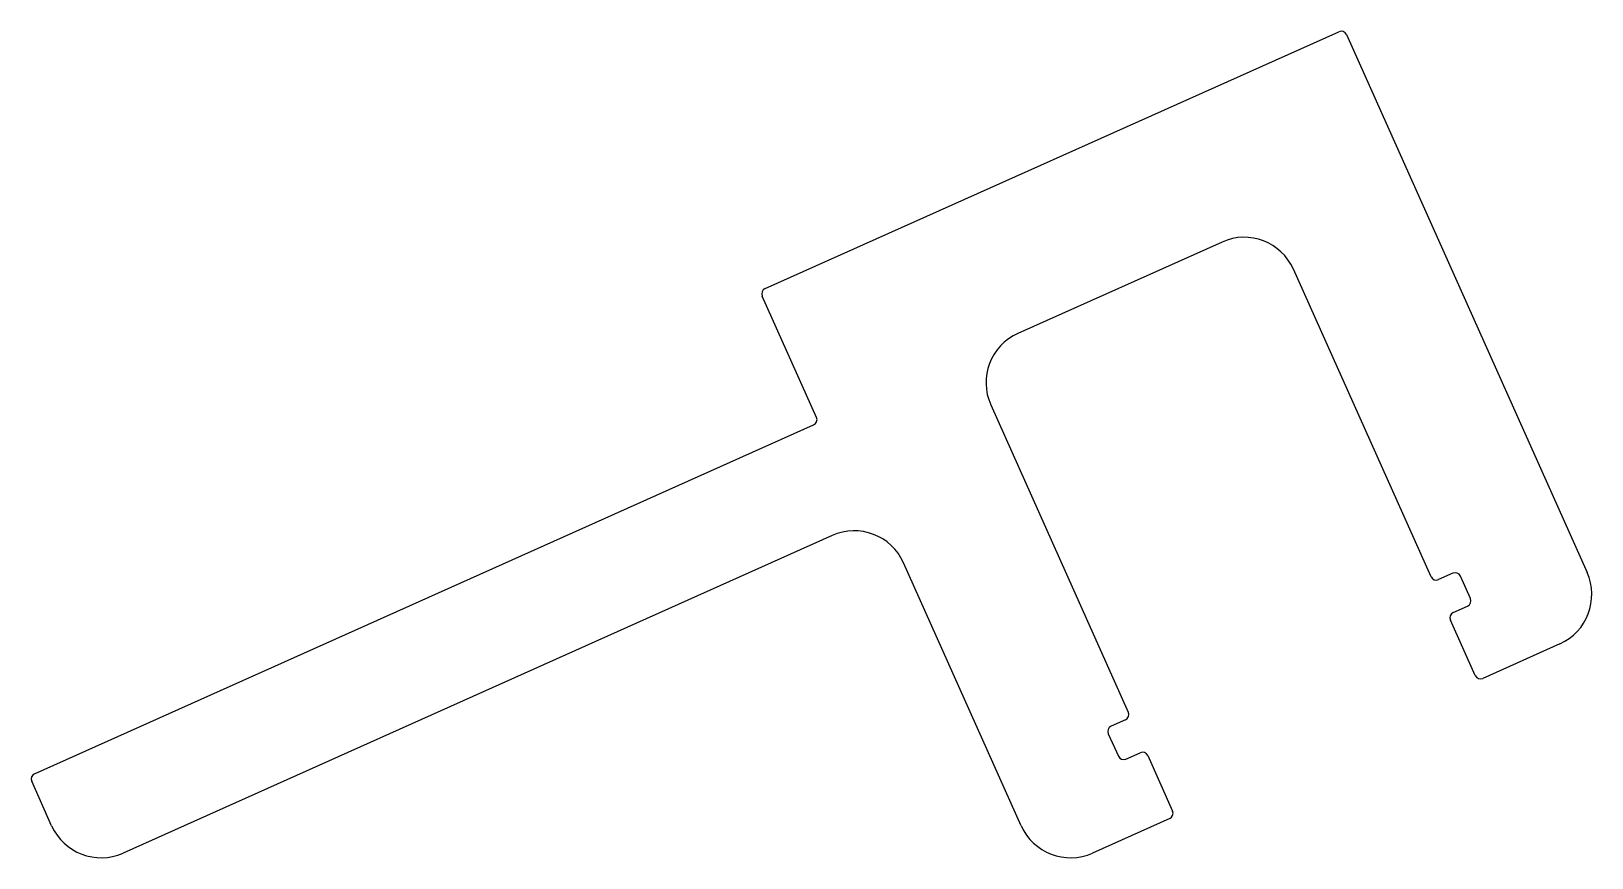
# Model space of a CAD drawing. Extents: x -27.7 to 41, y -0.3 to 36.1.
import ezdxf

# ---------------------------------------------------------------- set-up
doc = ezdxf.new("R2010")
doc.units = 0
doc.layers.get('0').update_dxf_attribs({"linetype": 'CONTINUOUS'})

msp = doc.modelspace()

# ---------------------------------------------------------------- linework, layer by layer
for p, q in [((4.617, 24.755), (29.89, 36.069)), ((30.22, 35.943), (40.823, 12.258)), ((24.745, 26.808), (15.754, 22.784)), ((33.951, 12.068), (27.889, 25.608)), ((6.881, 19.085), (4.491, 24.425)), ((14.554, 19.639), (20.616, 6.099)), ((-27.563, 3.392), (6.755, 18.755)), ((7.567, 13.881), (-23.666, -0.101)), ((15.897, 1.099), (10.712, 12.682)), ((34.911, 12.224), (34.281, 11.942)), ((35.687, 11.103), (35.241, 12.098)), ((34.931, 10.491), (35.56, 10.773)), ((35.898, 7.719), (34.805, 10.161)), ((39.623, 9.113), (36.228, 7.593)), ((20.49, 5.768), (19.86, 5.487)), ((19.734, 5.156), (20.179, 4.161)), ((20.51, 4.035), (21.14, 4.317)), ((21.47, 4.191), (22.563, 1.75)), ((-26.811, 1.099), (-27.689, 3.062)), ((22.437, 1.419), (19.042, -0.101))]:
    msp.add_line(p, q)
for centre, radius, start, end in [((29.992, 35.841), 0.25, 24.11641, 114.11641), ((25.717, 24.636), 2.38, 24.11641, 114.11641), ((4.719, 24.527), 0.25, 114.11641, 204.11641), ((16.727, 20.611), 2.38, 114.11641, 204.11641), ((6.653, 18.983), 0.25, 294.11641, 24.11641), ((8.54, 11.709), 2.38, 24.11641, 114.11641), ((34.179, 12.17), 0.25, 204.11641, 294.11641), ((35.013, 11.996), 0.25, 24.11641, 114.11641), ((38.651, 11.285), 2.38, 294.11641, 24.11641), ((35.458, 11.001), 0.25, 294.11641, 24.11641), ((35.033, 10.263), 0.25, 114.11641, 204.11641), ((36.126, 7.821), 0.25, 204.11641, 294.11641), ((20.388, 5.997), 0.25, 294.11641, 24.11641), ((19.962, 5.258), 0.25, 114.11641, 204.11641), ((20.408, 4.263), 0.25, 204.11641, 294.11641), ((21.242, 4.089), 0.25, 24.11641, 114.11641), ((-27.461, 3.164), 0.25, 114.11641, 204.11641), ((22.335, 1.648), 0.25, 294.11641, 24.11641), ((-24.639, 2.072), 2.38, 204.11641, 294.11641), ((18.069, 2.072), 2.38, 204.11641, 294.11641)]:
    msp.add_arc(centre, radius, start, end)

doc.saveas('drawing.dxf')
